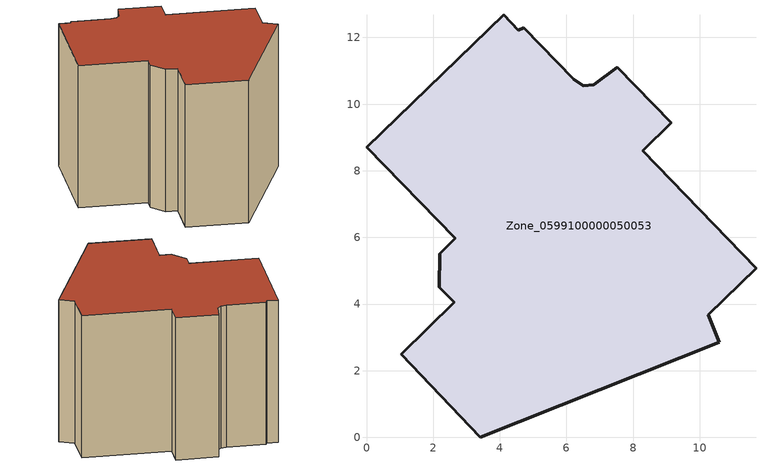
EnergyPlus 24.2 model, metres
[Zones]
Zone_0599100000050053
 floor ground (C_G): 10.58,2.86 3.42,0 1.04,2.5 2.63,4.05 2.18,4.51 2.2,5.51 2.66,5.97 0,8.7 4.12,12.68 4.56,12.22 4.71,12.29 6.22,10.74 6.5,10.56 6.82,10.58 7.53,11.11 9.14,9.44 8.29,8.6 11.69,5.08 10.26,3.68 z0
 wall outside (C_F): 2.2,5.51 2.18,4.51 2.63,4.05 1.04,2.5 3.42,0 10.58,2.86 10.26,3.68 11.69,5.08 8.29,8.6 9.14,9.44 7.53,11.11 6.82,10.58 6.5,10.56 6.22,10.74 4.71,12.29 4.56,12.22 4.12,12.68 0,8.7 2.66,5.97 2.2,5.51 z0:8.29
 roof outside (C_R): 6.5,10.56 6.22,10.74 4.71,12.29 4.56,12.22 4.12,12.68 0,8.7 2.66,5.97 2.2,5.51 2.18,4.51 2.63,4.05 1.04,2.5 3.42,0 10.58,2.86 10.26,3.68 11.69,5.08 8.29,8.6 9.14,9.44 7.53,11.11 6.82,10.58 z8.29
[BUILDING]
Pand.0599100000050053: North Axis=0; Terrain=City; Loads Convergence Tolerance Value=0.04; Temperature Convergence Tolerance Value=0.4; Solar Distribution=FullExterior; Maximum Number of Warmup Days=25; Minimum Number of Warmup Days=1
[Site:Location]
Rotterdam.The.Hague.AP_ZH_NLD Design_Conditions: Latitude=51.96; Longitude=4.45; Time Zone=1; Elevation=-4.5
[SITE:GROUNDTEMPERATURE:BUILDINGSURFACE]
18, 18, 18, 18, 18, 18, 18, 18, 18, 18, 18, 18
[MATERIAL] Thermal Absorptance=0.9; Solar Absorptance=0.7; Visible Absorptance=0.7
Name | Roughness | Thickness | Conductivity | Density | Specific Heat
G.TI.1975-1991 | MediumSmooth | 0.15 | 0.288461 | 540 | 1210
F.TI.1975-1991 | Rough | 0.3 | 0.230769 | 1920 | 840
R.TI.1975-1991 | MediumRough | 0.2 | 0.153846 | 1500 | 1000
[CONSTRUCTION]
C_G: G.TI.1975-1991
C_F: F.TI.1975-1991
C_R: R.TI.1975-1991
[ZONE]
Zone_0599100000050053: Type=1; Multiplier=1; Ceiling Height=Autocalculate; Volume=Autocalculate; Floor Area=autocalculate; Part of Total Floor Area=Yes
[ZONEINFILTRATION:DESIGNFLOWRATE]
Infil_Zone_0599100000050053: Zone or ZoneList or Space or SpaceList=Zone_0599100000050053; Schedule=AlwaysOn; Design Flow Rate Calculation Method=Flow/Area; Flow Rate per Floor Area=0.003; Constant Term Coefficient=1; Temperature Term Coefficient=0; Velocity Term Coefficient=0; Velocity Squared Term Coefficient=0
[HVACTEMPLATE:ZONE:IDEALLOADSAIRSYSTEM]
Zone_0599100000050053: Maximum Heating Supply Air Temperature=50; Minimum Cooling Supply Air Temperature=13; Maximum Heating Supply Air Humidity Ratio=0.0156; Minimum Cooling Supply Air Humidity Ratio=0.0077; Heating Limit=NoLimit; Cooling Limit=NoLimit; Dehumidification Control Type=ConstantSensibleHeatRatio; Cooling Sensible Heat Ratio=0.7; Dehumidification Setpoint=60; Humidification Control Type=None; Humidification Setpoint=30; Outdoor Air Method=None; Outdoor Air Flow Rate per Person=0.00944; Outdoor Air Flow Rate per Zone Floor Area=0; Outdoor Air Flow Rate per Zone=0; Demand Controlled Ventilation Type=None; Outdoor Air Economizer Type=NoEconomizer; Heat Recovery Type=None; Sensible Heat Recovery Effectiveness=0.7; Latent Heat Recovery Effectiveness=0.65
[ZONECONTROL:THERMOSTAT]
ThermostatControl_Zone_0599100000050053: Zone or ZoneList=Zone_0599100000050053; Control Type Schedule=DualSetpointControlType; Control 1=Thermostat_Zone_0599100000050053; Temperature Difference Between Cutout And Setpoint=0
[THERMOSTATSETPOINT:DUALSETPOINT]
Thermostat_Zone_0599100000050053: Heating Setpoint Temperature Schedule=HeatingSetpoint_Zone_0599100000050053; Cooling Setpoint Temperature Schedule=CoolingSetpoint_Zone_0599100000050053
[SCHEDULE:COMPACT]
HeatingSetpoint_Zone_0599100000050053: Through: 12/31, For: AllDays, Until: 24:00, 21
CoolingSetpoint_Zone_0599100000050053: Through: 12/31, For: AllDays, Until: 24:00, 24
DualSetpointControlType: Through: 12/31, For: AllDays, Until: 24:00, 4
AlwaysOn: Through: 12/31, For: AllDays, Until: 24:00, 1
